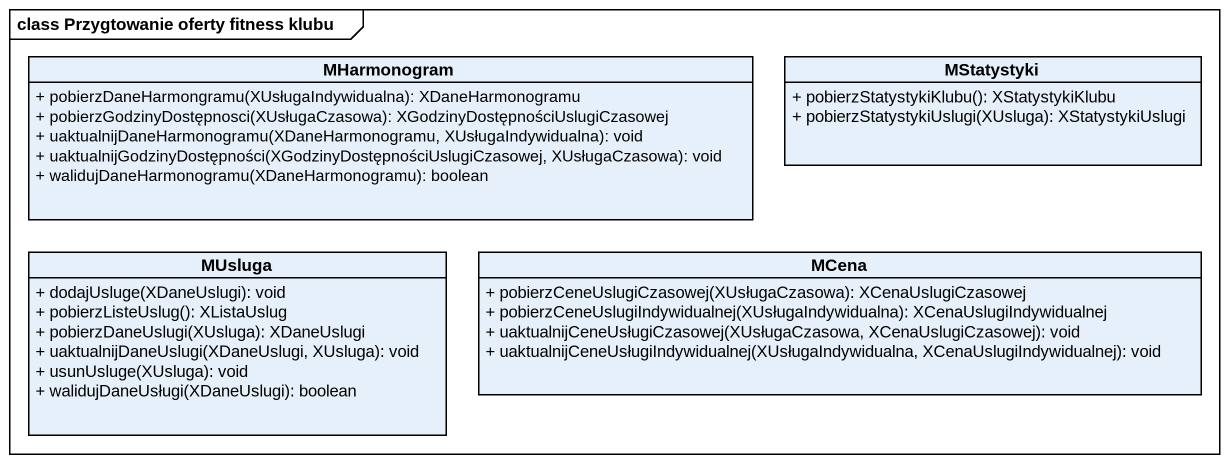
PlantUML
@startuml
mainframe class Przygtowanie oferty fitness klubu
hide circle
hide empty members
skinparam classAttributeIconSize 0
class MHarmonogram {
  + pobierzDaneHarmongramu(XUsługaIndywidualna): XDaneHarmonogramu
  + pobierzGodzinyDostępnosci(XUsługaCzasowa): XGodzinyDostępnościUslugiCzasowej
  + uaktualnijDaneHarmonogramu(XDaneHarmonogramu, XUsługaIndywidualna): void
  + uaktualnijGodzinyDostępności(XGodzinyDostępnościUslugiCzasowej, XUsługaCzasowa): void
  + walidujDaneHarmonogramu(XDaneHarmonogramu): boolean
}
class MStatystyki {
  + pobierzStatystykiKlubu(): XStatystykiKlubu
  + pobierzStatystykiUslugi(XUsluga): XStatystykiUslugi
}
class MUsluga {
  + dodajUsluge(XDaneUslugi): void
  + pobierzListeUslug(): XListaUslug
  + pobierzDaneUslugi(XUsluga): XDaneUslugi
  + uaktualnijDaneUslugi(XDaneUslugi, XUsluga): void
  + usunUsluge(XUsluga): void
  + walidujDaneUsługi(XDaneUslugi): boolean
}
class MCena {
  + pobierzCeneUslugiCzasowej(XUsługaCzasowa): XCenaUslugiCzasowej
  + pobierzCeneUslugiIndywidualnej(XUsługaIndywidualna): XCenaUslugiIndywidualnej
  + uaktualnijCeneUsługiCzasowej(XUsługaCzasowa, XCenaUslugiCzasowej): void
  + uaktualnijCeneUsługiIndywidualnej(XUsługaIndywidualna, XCenaUslugiIndywidualnej): void
}
@enduml
